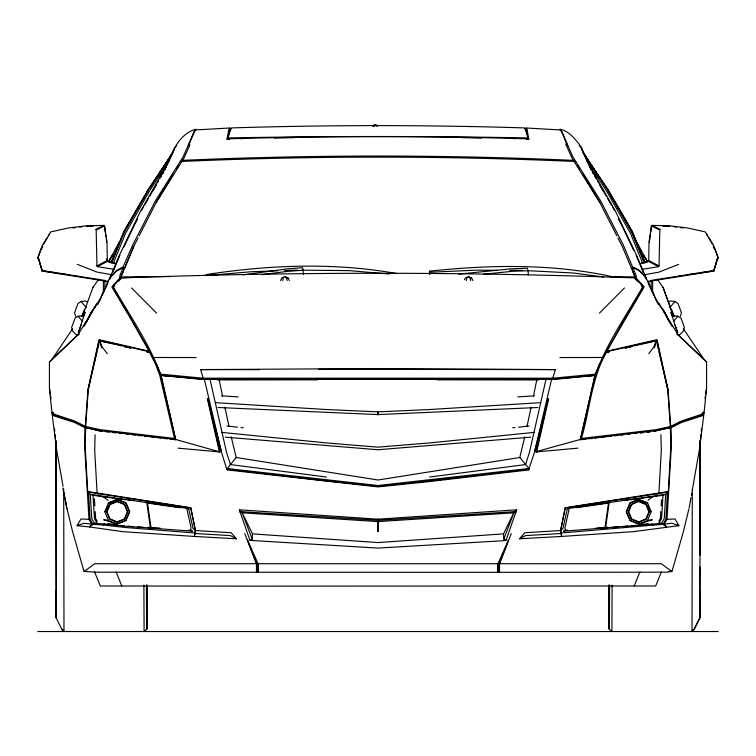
<?xml version="1.0" encoding="UTF-8"?>
<svg xmlns="http://www.w3.org/2000/svg" width="756" height="756" viewBox="0 0 756 756"><rect width="100%" height="100%" fill="white"/><g stroke="black" fill="none" stroke-linecap="round" stroke-linejoin="round"><path stroke-width="1.13" d="M63.712 489.028L63.986 631.071L61.482 628.633M700.122 441.542L699.876 617.879L694.518 628.633L692.014 631.071L692.288 489.028M700.094 555.178L700.056 441.599M55.944 441.599L56.124 617.879L61.718 629.087L64.241 631.525M56.322 590.351L56.124 617.879M146.872 584.946L146.617 628.633L146.409 585.664M609.591 585.664L609.383 628.633L609.128 584.946M612.114 585.182L611.897 631.071M699.678 500.207L699.82 440.606M609.402 585.097L609.147 628.935L611.651 631.392M641.882 269.363L658.58 266.651L659.043 265.904L659.827 230.079L651.483 225.893L648.998 242.185L648.705 260.47L648.194 261.198L641.286 263.097M699.924 566.896L699.678 617.246M144.349 631.392L146.853 628.935L146.947 585.324M100.831 431.137L86.193 427.471L85.645 426.497L88.263 389.916L99.074 340.833L99.688 340.38L149.433 351.757L155.367 363.825L159.686 375.052L174.532 438.461L175.713 439.784L160.773 375.231C149.688 343.555 129.597 315.498 113.06 286.335L120.421 278.255L131.421 277.584C299.121 271.706 467.066 271.867 634.766 277.915L642.95 286.335C626.403 315.488 606.321 343.555 595.237 375.231L580.296 439.784L581.468 438.461C589.897 409.667 591.542 378.284 606.567 351.757L656.321 340.38L656.926 340.833L667.746 389.926L670.364 426.497L669.816 427.471L653.467 431.336M178.057 448.147L219.93 451.946L207.881 398.837L221.48 452.173L226.706 469.126L227.49 469.939L378 486.902L429.115 481.619L528.529 469.939L528.926 468.512L519.797 457.503L524.777 436.845M63.032 486.316L56.435 448.544L51.899 412.294L53.289 415.63L74.494 422.472L84.946 427.698L84.587 445.095L89 519.391L91.835 524.192L89.539 526.96L77.093 525.675L81.015 518.947L89 519.391M95.095 434.738L94.698 450.793L97.108 492.997L190.758 507.739L195.407 530.561L194.377 536.439L122.595 531.648L89.539 526.96L94.5 523.36L97.052 522.954L94.453 518.588L93.026 495.293L90.285 494.358L87.696 491.523L85.107 445.199L85.693 427.754L86.193 427.471L85.324 426.384L74.513 420.988L52.807 413.797L51.701 410.621L49.442 388.102L49.442 361.982L77.906 334.776L100.009 299.253L104.545 289.293M107.116 283.15L107.191 280.967M303.477 274.334L302.693 267.719L287.025 268.89L243.092 274.844M378.35 519.211L239.35 509.809L241.665 511.68L378 520.326L378 531.553L378 520.326L514.345 511.68L516.66 509.809L377.65 519.211M252.239 539.028L252.495 533.887L241.665 511.68L252.239 539.028L249.971 540.389L239.35 509.809L240.531 513.201M661.783 495.293L665.715 494.367L668.313 491.523L670.893 445.199L670.317 427.754L669.816 427.471L670.695 426.384L681.506 420.988L703.193 413.797L704.299 410.621L706.558 388.102L706.558 361.982L678.104 334.776L655.991 299.253L651.455 289.293M662.984 495.293L661.557 518.588L658.967 522.954L661.509 523.36L666.48 526.96L664.174 524.192L667 519.391L674.985 518.947L678.907 525.675L633.405 531.648L561.632 536.439L560.602 530.561L565.242 507.739L658.892 492.997L661.302 450.793L660.905 434.738M660.791 511.595L660.366 518.588L658.807 521.205M661.15 505.773L661.5 499.952M667 519.391L671.413 445.095L671.054 427.698L681.515 422.472L702.721 415.63L704.11 412.294L699.574 448.544L692.373 489.746M85.324 426.384L87.951 389.879L98.875 340.172L99.622 339.831L149.14 351.209L156.672 364.855L161.151 375.515L202.958 379.436L217.993 379.436M195.407 530.561L231.175 532.734L236.477 538.792L194.377 536.439L195.322 530.145L190.758 507.739M632.517 269.297L632.696 267.322L623.114 244.623L600.481 200.633L572.708 156.549L561.717 131.204L559.856 129.446M699.574 448.544L700.245 441.589M700.462 439.264L700.907 434.624M701.237 431.147L701.464 428.832M637.327 281.156L635.229 278.766L636.146 275.458L632.952 267.917C645.34 271.017 649.659 285.295 654.072 295.643L648.1 283.179M602.664 528.075L604.961 527.849L608.561 502.834M604.961 527.849L605.565 527.849L609.298 501.918M705.008 398.601L705.357 396.267M705.698 393.933L706.558 388.102M649.319 242.137L650.472 234.369M650.803 232.149L651.483 225.893L652.182 225.401L669.873 225.817L687.563 227.981L705.253 231.912L713.428 245.029L718.2 257.976L717.869 259.1M638.773 499.527L647.608 502.957L651.152 511.746L647.533 520.459L638.858 524.078L630.107 520.478L626.45 511.746L630.192 502.844L638.773 499.527L647.608 502.957L638.792 501.133L631.288 504.243L628.179 511.746L631.288 519.23L638.792 522.339L646.304 519.23L649.413 511.746L646.304 504.243L638.792 501.133L631.647 504.592L628.671 511.746L631.647 518.881L638.792 521.848L645.955 518.881L648.922 511.746L645.955 504.592L638.792 501.634M429.493 274.466L429.559 271.196C490.72 264.572 553.392 263.589 613.721 276.998M689.198 507.682L690.984 497.599M691.381 495.35L691.778 493.11M229.701 139.284L227.348 139.406L227.055 138.858L228.87 129.323L229.862 128L195.776 129.919L194.783 131.261M175.647 439.519L161.151 375.515M282.753 280.561L283.387 277.509M533.443 396.229L536.883 379.436M466.291 280.561L466.925 277.509M560.602 530.561L524.834 532.734L519.523 538.792L561.632 536.439L560.687 530.145L565.242 507.739M526.97 426.601L531.118 407.2M169.193 160.773L170.062 156.719L171.187 155.037L147.524 191.315L123.823 233.245L111.964 262.209M599.328 364.855L594.849 375.515L553.052 379.436L545.974 379.446L529.446 452.409L525.571 464.562L429.578 477.036M551.587 379.455L534.52 452.173L528.529 469.939M567.34 508.618L569.126 508.901L564.921 527.981L565.393 530.447L563.418 531.213L661.509 523.36L664.231 518.767L665.715 494.367L567.34 508.618L562.918 528.633L560.687 530.145M577.943 448.147L536.08 451.946L548.128 398.837L534.52 452.173M580.362 439.519L594.849 375.515M171.385 155.32L171.603 154.375L149.707 187.932M548.676 398.79L536.684 451.512L580.513 439.416L656.425 430.608L670.317 427.754M99.537 341.428L98.875 340.172M87.951 389.879L97.118 351.568M97.656 349.319L98.734 344.812M175.411 439.756L175.723 439.16M688.924 508.807L683.49 531.317L671.971 571.442L668.427 571.442M259.261 369.675L200.69 369.589L378 368.541L555.31 369.589L318.626 369.325M555.31 369.589L552.532 379.285L274.305 379.37M230.693 130.504L230.693 128.614L227.348 139.406L230.467 129.248L231.468 127.925C329.077 124.863 426.932 124.863 524.551 127.925L525.543 129.248L528.661 139.406L526.299 139.284M717.293 259.081L713.74 271.092L717.482 258.665L713.74 271.092L647.703 281.563M702.853 412.275L701.748 415.016L680.589 422.018L669.816 427.471L671.054 427.698M680.372 316.377L681.421 312.767L678.047 303.553L674.919 301.493L670.411 300.992L668.72 301.984M249.971 540.389L378 548.091L502.863 540.748L506.029 540.389L516.66 509.809L515.479 513.201M511.264 533.556L499.527 563.881L499.527 572.339L96.881 572.197L84.218 571.442L94.746 563.711L661.264 563.711L671.782 571.442L666.754 572.179L499.527 572.339M78.501 332.564L85.107 312.247L83.481 316.367M82.413 316.443L92.979 287.252M81.582 316.698L84.464 309.355M654.346 347.873L656.926 340.833L656.416 341.23M41.608 249.272L42.808 246.002M38.14 259.1L37.8 257.976L42.582 245.029L50.746 231.912L68.437 227.981L86.137 225.817L103.827 225.401L104.517 225.893L107.012 242.175L107.295 260.47L107.806 261.198L114.714 263.097M41.126 248.724L37.8 257.976M503.77 539.028L514.345 511.68L503.515 533.887L503.77 539.028L506.029 540.389M656.321 340.38L653.657 347.278L648.724 353.695M194.283 131.941L188.424 145.776M634.199 586.013L639.86 571.971M125.902 520.478L117.152 524.069L108.467 520.459L104.848 511.746L108.401 502.957L117.208 499.404L125.94 503.014L129.559 511.746L125.902 520.478L117.152 524.069L107.607 524.04L109.752 524.267M661.443 571.905L655.698 585.985L256.473 586.136L100.312 585.985L94.566 571.905M113.287 263.286L125.581 233.245L149.291 191.315L169.741 159.932M111.113 262.379L123.984 231.071M123.389 270.941L120.818 277.187L133.812 246.248L138.083 237.894M107.087 511.746L110.045 504.592L117.208 501.634L124.371 504.592L127.339 511.746L124.371 518.881L117.208 521.848L110.045 518.881L106.587 511.746L109.705 504.243L117.208 501.133L124.712 504.243L127.821 511.746L124.712 519.23L117.208 522.339L109.705 519.23L106.587 511.746M170.28 157.683L174.475 149.036M111.236 263.022L113.901 256.653M114.789 254.526L119.221 243.905M120.109 241.778L121.442 238.594M122.321 236.467L124.986 230.098M133.812 246.248L124.608 268.191L123.304 267.322L121.801 267.615L116.415 270.61L109.913 277.735L110.716 278.038L109.355 278.662L101.947 295.643L107.9 283.179M174.976 147.666L164.874 169.731M111.718 274.626L109.913 277.735L119.476 255.093L140.559 211.122L165.81 167.133M112.625 272.491L119.854 255.377M122.207 268.862L132.905 244.623L155.528 200.633L183.302 156.549L194.283 131.204L196.154 129.446M109.885 279.03L109.355 278.662L116.235 271.158L123.058 267.917L119.854 275.458L120.78 278.766L118.683 281.156M97.656 304.621L100.009 299.253M125.865 520.506L129.758 511.67L125.817 502.844L117.227 499.527L108.401 502.957L117.208 501.133L117.208 501.634M599.158 365.29L624.276 319.561L642.921 287.62L641.201 285.551M630.192 502.844L626.242 511.67L630.135 520.506M99.102 301.928L101.474 296.692M189.907 144.991L183.821 158.401L156.246 202.372L139.151 235.806M164.714 169.816C171.3 154.611 177.783 134.266 195.776 129.181M136.108 221.829L137.082 219.722M635.229 278.643L636.051 276.866L610.205 276.696M51.805 359.591L72.576 328.898M123.852 247.023L137.365 218.843M95.256 306.426L96.862 303.666M94.491 307.985L94.859 307.238M699.659 618.313L694.282 629.087L691.768 631.525M464.515 279.72L465.346 278.057L468.493 276.526L471.64 278.057L472.887 280.552M280.561 280.552L281.818 278.057L284.946 276.526L288.093 278.057L289.35 280.552M83.992 326.365L91.249 312.152M86.165 322.632L91.948 311.321M49.442 361.982L77.906 334.776M90.37 314.732L87.639 319.986M85.343 323.795L92.336 311.085M122.699 268.597L123.058 267.917M120.78 278.766L121.234 277.915M119.117 242.317L109.384 260.281L113.183 254.517M561.217 131.261L560.224 129.919L526.148 128L527.13 129.323L528.661 139.406L525.307 128.614L525.307 130.504M152.75 191.126L156.199 185.04M162.521 173.88L163.674 171.848M141.457 210.518L143.205 207.456M144.377 205.415L148.478 198.28M149.65 196.239L156.086 185.022M157.257 182.98L158.429 180.949M162.531 173.804L163.702 171.763M123.956 231.156L148.299 189.312L172.699 153.194M129.304 223.256L130.486 221.224M137.601 209.015L138.783 206.974M142.931 199.858L144.112 197.817M606.567 351.757L605.764 352.561L609.185 351.767L605.764 352.561L644.178 286.911L635.872 277.735M43.791 243.914L47.269 237.97M48.431 235.985L49.584 234.01M125.572 229.096L143.186 198.96M144.358 196.957L148.469 189.926M205.556 275.694L206.218 274.579C269.297 264.827 334.124 262.285 397.165 273.606M149.433 351.757L150.246 352.561L146.825 351.767L150.246 352.561L113.079 287.62L114.761 285.598M156.246 202.372L169.391 180.618M170.591 178.633L172.377 175.666M176.564 168.749L178.359 165.781M159.856 195.757L161.066 193.801M162.871 190.862L164.08 188.905M165.28 186.949L167.095 184.01M168.9 181.071L170.109 179.115M171.31 177.159L173.124 174.22M676.809 334.284L677.782 332.423L674.522 324.078M94.406 307.494L96.22 304.659M91.438 311.812L93.838 308.079M104.848 511.746L109.705 504.243L110.045 504.592M157.352 176.904L159.97 172.973M162.587 169.042L164.553 166.093M167.823 161.189L169.779 158.24M108.288 261.708L112.2 255.83M656.605 495.719L657.994 493.668L667.463 492.165L665.923 519.221L663.088 524.305L561.207 532.999M669.75 307.616L674.919 301.493M673.426 321.376L677.905 316.206L681.033 318.276L684.407 327.49L683.358 331.081L680.22 334.35L677.329 334.842M92.95 287.356L98.838 279.153M175.477 146.995L176.469 145.653M108.297 281.563L42.26 271.092L42.119 270.478M231.232 436.845L236.203 457.503L226.706 469.126L326.875 480.929L378 486.212L429.134 480.929L529.294 469.126L528.926 468.512L378 485.522L227.083 468.512L227.49 469.939M110.792 261.642L112.171 260.102M599.413 313.145L624.484 287.951M645.955 504.592L646.304 504.243L651.152 511.746M373.086 126.016L375.137 124.475L377.187 126.016L375.137 124.475L373.086 126.016L374.116 126.554M81.478 324.078L78.218 332.423L79.191 334.284M190.739 507.966L88.546 492.165L90.087 519.221L92.912 524.305L103.118 524.966L104.319 523.955L126.101 526.261L192.591 531.213L190.606 530.447L191.088 527.981L186.874 508.901L188.679 508.618L193.082 528.633L195.322 530.145M120.128 277.735L111.822 286.911L130.797 318.569L149.14 351.209M670.695 426.384L668.058 389.879L657.144 340.172L644.83 343.479M647.93 500.311L653.09 496.579L662.143 495.435M108.08 342.733L99.074 340.833L101.654 347.873M646.115 279.03L646.654 278.662L645.284 278.038L646.087 277.745L636.524 255.093L615.441 211.122L590.19 167.133M579.351 145.209L581.213 146.976L591.296 169.816M631.392 268.191L632.696 267.322L634.208 267.615L639.595 270.61L646.087 277.745L644.282 274.626M87.29 301.984L85.598 300.992L81.09 301.483L77.962 303.553L74.589 312.767L75.638 316.377M82.612 315.706L78.095 316.206L75.222 317.964L71.593 327.49L72.652 331.081L75.78 334.35L78.681 334.842M519.523 538.792L525.571 535.598L561.122 533.5M114.128 269.363L97.429 266.651L96.957 265.904L107.295 260.47M97.429 266.651L107.806 261.198M95.606 229.493L103.827 225.401M180.75 161.822L181.591 161.463M630.069 503.014L638.792 499.404M678.642 264.364L658.826 272.141L644.169 274.778M286.524 278.605L288.093 278.057L286.524 277.509L287.157 280.561M77.093 525.675L84.105 523.246L91.835 524.192M630.107 520.478L638.858 524.078L652.296 519.759L647.533 520.459M641.409 263.56L648.251 261.689M670.364 426.497L655.556 429.71L581.468 438.461M625.297 348.025L632.186 346.418M625.136 348.043L631.969 346.456M634.246 345.917L638.801 344.859M641.079 344.33L645.643 343.262M647.92 342.733L655.896 340.871M606.86 351.209L656.388 339.831L657.144 340.172M85.693 427.754L99.584 430.608L175.496 439.416L219.93 451.946M84.946 427.698L86.193 427.471L75.411 422.018L54.262 415.016L53.147 412.275M536.08 451.946L537.762 451.672M650.793 280.476L713.985 270.487M657.994 493.668L565.271 507.966M519.797 457.503L378 480.013L236.203 457.503M658.892 492.997L668.313 491.523M694.953 273.691L697.202 273.351M699.461 273.01L714.118 270.79M641.239 498.355L653.09 496.579M640.162 498.516L630.324 499.81M218.248 451.672L219.316 451.512L207.342 398.79M655.168 431.137L655.953 431.024M576.025 507.739L608.391 503.099M679.824 275.817L682.167 275.486M690.351 274.352L692.694 274.031M483.953 274.192L512.436 271.291L528.113 270.752L528.331 274.882M72.869 227.943L75.109 227.669M79.578 227.121L81.818 226.847M664.174 524.192L671.904 523.246L678.907 525.675M581.449 439.652L586.061 439.123M588.366 438.849L592.288 438.404M594.622 438.13L598.743 437.648M601.048 437.384L605.66 436.845M607.493 436.637L611.424 436.184M614.515 435.825L618.342 435.38M620.648 435.116L624.106 434.709M627.376 434.331L629.871 434.048M634.397 433.519L636.788 433.245M643.554 432.47L640.247 432.838L643.696 432.451M646.862 432.092L650.169 431.714M647.136 432.054L650.576 431.667M524.825 469.656L528.538 469.24M252.495 533.887L378 542.572L503.515 533.887M512.663 427.801L515.006 427.546M518.522 427.168L529.077 426.044M632.082 525.76L635.427 525.411M638.763 525.061L641.976 524.721M646.257 524.267L648.402 524.04L638.858 524.078M458.779 274.097L511.67 268.786L527.357 268.248L528.113 270.752M624.484 500.396L627.99 500.047M261.642 274.693L286.921 271.423L302.589 270.251M595.227 374.173L553.09 378.189L202.92 378.189L160.792 374.173M552.532 379.285L595.237 375.231L583.566 376.337M534.435 432.366L429.578 442.921L378 447.155L326.431 442.921L221.565 432.366M206.709 275.59L250.68 271.773L277.565 270.818M530.759 437.166L378 449.754L225.25 437.166M565.375 530.362L567.728 530.183M595.917 528.085L607.663 527.215M605.565 527.849L607.89 527.679M612.54 527.338L618.342 526.913M622.991 526.573L627.631 526.233M513.787 512.823L378.416 521.574M517.86 396.9L534.36 395.813M240.295 138.698L245.01 138.442M540.635 402.646L429.474 409.535L378 411.869L326.526 409.535L215.365 402.646M227.055 138.858C327.622 135.9 428.387 135.9 528.954 138.858M429.37 272.283L475.789 270.175L496.919 270.279M537.941 407.503L378.028 414.6L218.068 407.503M182.12 160.366C312.597 154.621 443.403 154.602 573.88 160.376M180.958 161.491C312.209 155.679 443.791 155.679 575.042 161.491M284.587 270.572L297.439 270.119M552.211 379.285L552.806 379.266M86.288 226.299L93.177 226.12M228.142 137.932C328.038 136.042 427.962 136.042 527.858 137.932M274.334 137.979L294.282 137.658M170.478 276.545L119.949 276.866L120.771 278.643M559.875 357.55L602.239 357.493M374.116 125.458L376.157 125.458M156.53 364.562L160.773 375.231L203.477 379.285L436.203 379.219M217.416 379.918L317.473 379.852M538.584 379.918L437.374 379.852M93.026 495.293L94.226 495.293M127.339 511.746L127.821 511.746M628.179 511.746L628.671 511.746M648.922 511.746L649.413 511.746M148.11 527.679L153.336 528.075M87.573 571.442L84.029 571.442L72.51 531.317L67.076 508.807M37.8 631.525L718.2 631.525M153.761 357.493L196.125 357.55M538.017 379.436L545.974 379.446M509.827 270.346L522.736 270.412M302.126 270.157L348.979 270.61L389.255 274.022M461.718 137.658L481.666 137.979M662.842 226.12L669.721 226.299M203.203 379.266L203.789 379.285M527.357 270.648L573.634 273.029L603.694 277.008M510.99 138.442L515.705 138.698M377.934 521.593L242.213 512.823M194.887 533.5L230.429 535.598L236.477 538.792M104.319 523.955L94.5 523.36L91.778 518.767L90.285 494.358L188.679 508.618M221.659 395.813L238.159 396.9M128.378 526.233L133.018 526.573M137.658 526.913L143.47 527.338M148.346 527.215L160.083 528.085M188.272 530.183L190.625 530.362M194.793 532.999L125.742 527.518L103.118 524.966M160.773 375.231L172.444 376.337M125.685 499.81L115.838 498.516M128.019 500.047L131.525 500.396M120.582 525.411L123.918 525.76M114.024 524.721L117.237 525.061M226.932 426.044L237.488 427.168M241.003 427.546L243.347 427.801M673.398 315.706L677.905 316.206M227.471 469.24L231.185 469.656M102.532 431.336L95.35 430.013M105.424 431.667L109.147 432.092M112.455 432.47L115.762 432.838M119.221 433.245L121.612 433.519M126.139 434.048L128.624 434.331M131.903 434.709L135.362 435.116M137.668 435.38L141.495 435.825M144.585 436.184L148.507 436.637M150.349 436.845L154.961 437.384M157.267 437.648L161.378 438.13M163.712 438.404L167.643 438.849M169.949 439.123L174.56 439.652M174.532 438.461L100.463 429.71L85.645 426.497M674.191 226.847L676.431 227.121M680.901 227.669L683.14 227.943M93.867 495.435L114.761 498.355M326.431 477.036L230.429 464.562L226.554 452.409L210.026 379.446M63.315 274.031L65.659 274.352M73.842 275.486L76.176 275.817M147.609 503.099L179.975 507.739M108.467 520.459L103.714 519.759L117.152 524.069M41.882 270.79L56.549 273.01M58.807 273.351L61.056 273.691M87.696 491.523L97.108 492.997M42.015 270.487L42.26 271.092L38.528 258.665L42.015 270.487L105.216 280.476M111.841 274.778L97.184 272.132L77.358 264.364M99.688 340.814L111.179 343.479M123.814 346.418L130.712 348.025M110.367 343.262L114.921 344.33M117.199 344.859L121.754 345.917M124.041 346.456L130.873 348.043M107.749 261.689L114.6 263.56M560.224 129.181C568.843 131.062 574.532 138.424 579.72 144.963M471.64 278.057L470.062 277.509L470.686 280.561M574.418 161.463L575.25 161.822M652.182 225.401L660.404 229.493M632.952 267.917L633.793 268.862M648.705 260.47L659.043 265.904M648.194 261.198L658.58 266.651M102.91 496.579L108.089 500.311M659.137 303.666L660.744 306.426M651.691 523.955L652.891 524.966M671.536 309.355L674.418 316.698M678.104 334.776L706.558 361.982M131.535 287.951L156.596 313.145M78.095 316.206L82.584 321.376M81.09 301.483L86.26 307.616M643.828 260.102L645.208 261.642M580.287 439.16L580.589 439.756M100.104 340.871L99.688 340.38L102.353 347.278L107.295 353.695M284.946 276.526L286.004 277.915M468.493 276.526L469.542 277.915M579.54 145.653L580.523 146.995M657.172 279.153L663.069 287.356L673.501 316.225M581.525 149.036L585.73 157.683M683.433 328.898L704.195 359.591M98.006 493.668L99.395 495.719M584.813 155.037L585.947 156.719L586.817 160.773M586.231 158.24L588.187 161.189M591.466 166.093L593.422 169.042M596.04 172.973L598.657 176.904M643.8 255.83L647.712 261.708M642.827 254.517L646.626 260.281L636.892 242.317M586.259 159.932L606.728 191.315L630.428 233.245L642.723 263.286M662.171 308.079L664.571 311.812M663.664 311.085L670.657 323.795M616.849 235.806L599.763 202.372L572.179 158.401L565.63 143.952M582.876 174.22L584.69 177.159M585.891 179.115L587.1 181.071M588.905 184.01L590.72 186.949M591.92 188.905L593.129 190.862M594.934 193.801L596.144 195.757M577.641 165.781L579.436 168.749M583.623 175.666L585.418 178.633M586.609 180.618L588.404 183.585M589.604 185.56L599.763 202.372M97.203 521.205L95.643 518.588L95.218 511.595M706.416 234.02L707.578 235.995M708.741 237.979L712.218 243.914M607.54 189.926L611.651 196.957M612.823 198.96L630.438 229.096M611.897 197.817L613.078 199.858M617.227 206.974L618.408 209.015M625.514 221.224L626.696 223.256M591.135 169.731L581.024 147.666M592.307 171.763L593.479 173.804M596.408 178.907L594.651 175.846L595.785 177.934M597.58 180.949L598.752 182.98M599.924 185.022L606.359 196.239M607.531 198.28L611.632 205.415M612.804 207.456L614.562 210.518M592.335 171.848L593.488 173.88M599.81 185.04L603.26 191.126M634.766 277.915L635.229 278.766M668.37 319.986L665.63 314.732M664.751 312.162L672.018 326.365M669.844 322.632L664.061 311.321M617.917 237.894L622.188 246.248L635.182 277.187L632.611 270.941M203.477 379.285L200.69 369.589M661.141 307.238L661.509 307.985M618.644 218.843L633.641 250.16M632.696 267.322L633.301 268.597M618.918 219.722L619.892 221.829M567.586 145.776L561.717 131.941M654.545 296.692L656.907 301.928M655.991 299.253L658.353 304.621M636.146 255.377L643.375 272.491M631.024 230.098L635.9 241.778M636.788 243.905L641.22 254.526M642.109 256.653L644.773 263.022M644.896 262.379L632.054 231.156L607.758 189.378L583.311 153.194L607.758 189.378L632.025 231.071L644.868 262.294M644.036 262.209L632.177 233.245L608.476 191.315L584.416 154.375L584.624 155.32M116.141 571.971L121.801 586.013M672.528 316.367L670.903 312.247L677.518 332.564M714.883 248.724L718.2 257.976M713.201 246.002L714.401 249.272M663.031 287.252L673.587 316.443M244.746 533.556L256.473 563.881L256.473 572.339M38.717 259.081L41.807 269.438M657.276 344.812L658.353 349.319M658.892 351.568L668.058 389.879M221.48 452.173L204.413 379.455M224.891 407.2L229.04 426.601M219.127 379.436L222.566 396.229M62.842 487.932L66.897 508.807M64.232 493.11L64.629 495.35M65.016 497.599L66.802 507.682M105.207 232.149L104.517 225.893L96.182 230.079L96.957 265.904M105.538 234.369L105.868 236.59M106.199 238.811L106.691 242.137M49.442 388.102L50.302 393.933M50.643 396.267L50.992 398.601M147.439 502.834L151.039 527.849M146.702 501.918L150.435 527.849M54.545 428.832L54.763 431.147M55.103 434.624L55.547 439.264M55.764 441.589L56.435 448.544M123.304 267.322L123.493 269.297M94.434 498.79L94.859 505.773M429.559 271.196L429.729 274.475M648.818 280.967L648.894 283.15M699.876 617.879L699.678 590.351M106.974 258.609L107.012 260.962M146.853 628.935L146.607 585.097M56.322 617.246L55.887 441.542M144.103 631.071L143.886 585.182M609.147 628.935L609.062 585.324M56.18 440.606L56.322 494.462M652.636 280.646L652.636 292.808M651.199 280.646L651.199 287.299M638.792 521.848L638.792 522.339M526.148 128L526.148 129.89M499.177 572.339L499.177 563.881L508.514 539.878L497.902 563.881L497.902 572.339M497.542 563.881L497.542 572.339M258.457 563.881L258.457 572.339M258.108 572.339L258.108 563.881L247.486 539.878L256.823 563.881L256.823 572.339M229.862 128L229.862 129.89M117.208 521.848L117.208 522.339M104.81 280.646L104.81 287.299M103.364 280.646L103.364 292.808M378 412.105L378.028 414.6L378 412.105M161.378 175.902L160.225 177.934L161.359 175.846"/></g></svg>
